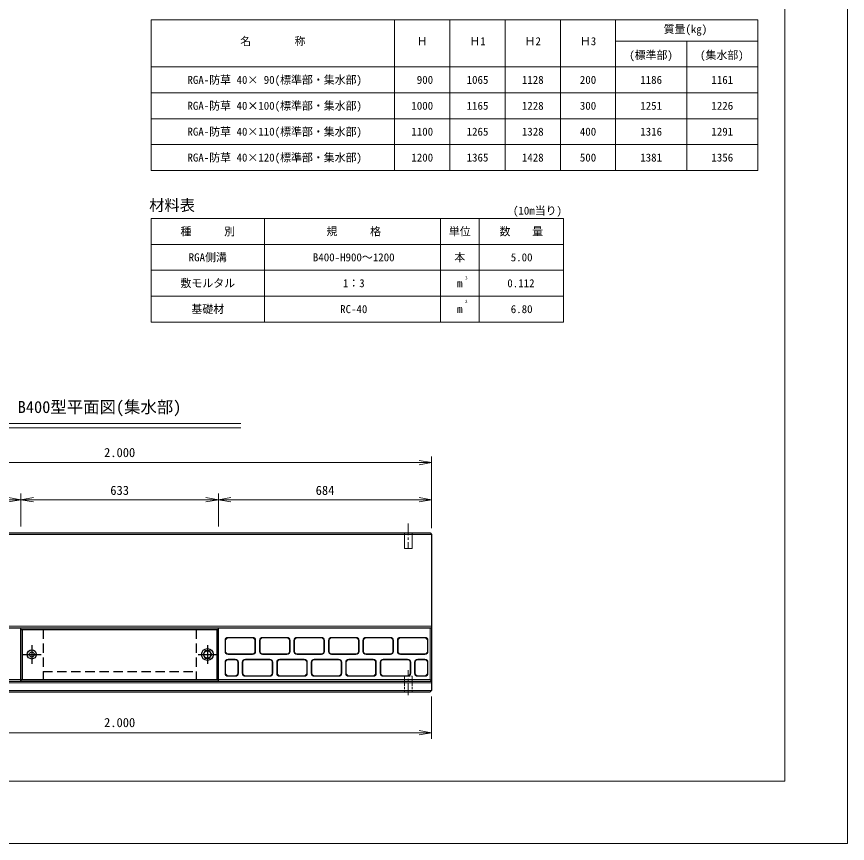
# Model space of a CAD drawing. Units: millimetres at full size, sheet at 1:20. Extents: x 0 to 8400, y 0 to 5940.
# Drawn here: x 5737 to 8400, y 0 to 2650 of the extents above; entities that cross this region are included whole.
import ezdxf
from ezdxf.enums import TextEntityAlignment as Align

# ---------------------------------------------------------------- set-up
doc = ezdxf.new("R2010")
doc.units = ezdxf.units.MM
doc.header["$LTSCALE"] = 20
for name, pattern in [('USER1', [3, 1.875, -0.375, 0.375, -0.375]), ('USER2', [0.5625, 0.375, -0.1875]), ('USER5', [2.25, 1.5, -0.75]), ('USER6', [15, 9.375, -1.875, 1.875, -1.875])]:
    doc.linetypes.add(name, pattern=pattern)
for name, color, linetype, lineweight in [('1', 7, 'Continuous', 9), ('_0-0_0', 2, 'Continuous', 25), ('_1-9_20-FRAME', 2, 'Continuous', 25), ('ACC(細線）', 4, 'USER2', 13), ('CEN(細線）', 5, 'USER1', 13), ('CON2(細線）', 6, 'Continuous', 13), ('CON（太線）', 1, 'Continuous', 25), ('TEXT(細線）', 1, 'Continuous', 13), ('寸法線', 7, 'Continuous', 9), ('構造物-寸法', 7, 'Continuous', 9)]:
    doc.layers.add(name, color=color, linetype=linetype, lineweight=lineweight)
doc.styles.add('ＭＳ ゴシック', font='')
doc.styles.get('ＭＳ ゴシック').set_extended_font_data('MS Gothic')

# ---------------------------------------------------------------- blocks, each defined once
blk = doc.blocks.new('open_arrow')
at = {"color": 0, "linetype": 'Continuous', "lineweight": -2}
blk.add_lwpolyline([(7.5, 1.25), (0, 0), (7.5, -1.25)], dxfattribs=at)

msp = doc.modelspace()

# ---------------------------------------------------------------- linework, layer by layer
at = {"layer": '1'}
for p, q in [((5678.99, 1346.39), (6455.83, 1346.39)), ((5678.99, 1332.52), (6455.83, 1332.52)), ((7067.43, 1010.55), (7067.43, 1240.53)), ((5067.43, 1220.53), (7067.43, 1220.53)), ((5750.93, 1015.55), (5750.93, 1121.88)), ((5750.93, 1015.55), (5750.93, 1121.88)), ((6383.93, 1015.55), (6383.93, 1121.88)), ((6383.93, 1015.55), (6383.93, 1121.88)), ((7067.43, 1010.55), (7067.43, 1121.88)), ((5067.43, 1101.88), (5750.93, 1101.88)), ((5750.93, 1101.88), (6383.93, 1101.88)), ((6383.93, 1101.88), (7067.43, 1101.88)), ((7067.43, 470.55), (7067.43, 334.9)), ((5067.43, 354.9), (7067.43, 354.9))]:
    msp.add_line(p, q, dxfattribs=at)
at = {"layer": '_0-0_0', "color": 4, "linetype": 'USER6'}
for p, q in [((5785.93, 635.05), (5785.93, 576.05)), ((6348.93, 635.05), (6348.93, 576.05)), ((5756.43, 605.55), (5815.43, 605.55)), ((6319.43, 605.55), (6378.43, 605.55))]:
    msp.add_line(p, q, dxfattribs=at)
at = {"layer": '_0-0_0'}
for p, q in [((6342, 617.55), (6335.07, 605.55)), ((6355.85, 617.55), (6342, 617.55)), ((6362.78, 605.55), (6355.85, 617.55)), ((6335.07, 605.55), (6342, 593.55)), ((6342, 593.55), (6355.85, 593.55)), ((6355.85, 593.55), (6362.78, 605.55))]:
    msp.add_line(p, q, dxfattribs=at)
at = {"layer": '_0-0_0', "color": 3}
msp.add_circle((5785.93, 605.55), 14.5, dxfattribs=at)
at = {"layer": '_0-0_0'}
for centre, radius in [((5785.93, 605.55), 8.25), ((6348.93, 605.55), 19), ((6348.93, 605.55), 12)]:
    msp.add_circle(centre, radius, dxfattribs=at)
at = {"layer": '_1-9_20-FRAME'}
for p, q in [((5750.93, 690.55), (6383.93, 690.55)), ((5750.93, 522.55), (5750.93, 690.55)), ((5750.93, 686.05), (6383.93, 686.05)), ((5755.43, 686.05), (5755.43, 525.05)), ((6379.43, 686.05), (6379.43, 525.05)), ((6383.93, 522.55), (6383.93, 690.55)), ((5750.93, 585.55), (5750.93, 625.55)), ((5750.93, 525.05), (6383.93, 525.05)), ((5750.93, 522.55), (5752.93, 520.55)), ((5752.93, 520.55), (6381.93, 520.55)), ((6383.93, 522.55), (6381.93, 520.55))]:
    msp.add_line(p, q, dxfattribs=at)
at = {"layer": '_1-9_20-FRAME', "linetype": 'USER5'}
for p, q in [((5822.43, 686.05), (5822.43, 525.05)), ((6312.43, 686.05), (6312.43, 525.05)), ((5822.43, 550.55), (6312.43, 550.55))]:
    msp.add_line(p, q, dxfattribs=at)
at = {"layer": 'ACC(細線）', "linetype": 'Continuous'}
for p, q in [((6979.93, 945.55), (6979.93, 995.55)), ((7004.93, 945.55), (7004.93, 995.55)), ((7004.93, 945.55), (6979.93, 945.55))]:
    msp.add_line(p, q, dxfattribs=at)
at = {"layer": 'ACC(細線）'}
for p, q in [((6979.93, 535.55), (6979.93, 485.55)), ((6979.93, 535.55), (7004.93, 535.55)), ((7004.93, 535.55), (7004.93, 485.55))]:
    msp.add_line(p, q, dxfattribs=at)
at = {"layer": 'CEN(細線）'}
for p, q in [((6992.43, 1025.55), (6992.43, 945.55)), ((6992.43, 475.55), (6992.43, 555.55))]:
    msp.add_line(p, q, dxfattribs=at)
at = {"layer": 'CON2(細線）'}
for p, q in [((5067.43, 990.55), (7067.43, 990.55)), ((7062.43, 690.54), (7062.43, 525.55)), ((5072.43, 525.55), (7062.43, 525.55)), ((7062.43, 525.55), (7067.43, 520.55)), ((5067.43, 490.55), (7067.43, 490.55))]:
    msp.add_line(p, q, dxfattribs=at)
at = {"layer": 'CON2(細線）', "color": 2}
msp.add_line((5067.43, 696.54), (7067.43, 696.54), dxfattribs=at)
at = {"layer": 'CON（太線）'}
for p, q in [((5072.43, 995.55), (7062.43, 995.55)), ((7062.43, 995.55), (7067.43, 990.55)), ((7067.43, 990.55), (7067.43, 490.55)), ((5067.43, 690.54), (7067.43, 690.54)), ((5067.43, 520.55), (7067.43, 520.55)), ((5072.43, 485.55), (7062.43, 485.55)), ((7062.43, 485.55), (7067.43, 490.55))]:
    msp.add_line(p, q, dxfattribs=at)
at = {"layer": 'TEXT(細線）'}
for p, q in [((6168.42, 2640.37), (6168.42, 2157.12)), ((8113.26, 2640.37), (6168.42, 2640.37)), ((6948.73, 2157.12), (6948.73, 2640.37)), ((6948.73, 2640.37), (6948.73, 2157.12)), ((7125.86, 2157.12), (7125.86, 2640.37)), ((7302.99, 2157.12), (7302.99, 2640.37)), ((7480.12, 2157.12), (7480.12, 2640.37)), ((7657.26, 2157.12), (7657.26, 2640.37)), ((8113.26, 2157.12), (8113.26, 2640.37)), ((8113.26, 2572.27), (7657.26, 2572.27)), ((7885.26, 2157.12), (7885.26, 2572.27)), ((8113.26, 2489.24), (6168.42, 2489.24)), ((8113.26, 2406.21), (6168.42, 2406.21)), ((8113.26, 2323.18), (6168.42, 2323.18)), ((8113.26, 2240.15), (6168.42, 2240.15)), ((8113.26, 2157.12), (6168.42, 2157.12)), ((6168.42, 2003.36), (6168.42, 1671.24)), ((7490.24, 2003.36), (6168.42, 2003.36)), ((6531.42, 2003.36), (6531.42, 1671.24)), ((7096.05, 2003.36), (7096.05, 1671.24)), ((7219.29, 2003.36), (7219.29, 1671.24)), ((7490.24, 2003.36), (7490.24, 1671.24)), ((7490.24, 1920.33), (6168.42, 1920.33)), ((7490.24, 1837.3), (6168.42, 1837.3)), ((7490.24, 1754.27), (6168.42, 1754.27)), ((7490.24, 1671.24), (6168.42, 1671.24))]:
    msp.add_line(p, q, dxfattribs=at)
at = {"layer": '構造物-寸法'}
for p, q in [((6405.18, 615.55), (6405.18, 650.55)), ((6407.18, 615.55), (6407.18, 650.55)), ((6415.18, 660.55), (6493.18, 660.55)), ((6415.18, 658.55), (6493.18, 658.55)), ((6501.18, 650.55), (6501.18, 615.55)), ((6503.18, 650.55), (6503.18, 615.55)), ((6515.68, 615.55), (6515.68, 650.55)), ((6517.68, 615.55), (6517.68, 650.55)), ((6525.68, 660.55), (6603.68, 660.55)), ((6525.68, 658.55), (6603.68, 658.55)), ((6611.68, 650.55), (6611.68, 615.55)), ((6613.68, 650.55), (6613.68, 615.55)), ((6626.18, 615.55), (6626.18, 650.55)), ((6628.18, 615.55), (6628.18, 650.55)), ((6636.18, 660.55), (6714.18, 660.55)), ((6636.18, 658.55), (6714.18, 658.55)), ((6722.18, 650.55), (6722.18, 615.55)), ((6724.18, 650.55), (6724.18, 615.55)), ((6736.68, 615.55), (6736.68, 650.55)), ((6738.68, 615.55), (6738.68, 650.55)), ((6746.68, 660.55), (6824.68, 660.55)), ((6746.68, 658.55), (6824.68, 658.55)), ((6832.68, 650.55), (6832.68, 615.55)), ((6834.68, 650.55), (6834.68, 615.55)), ((6847.18, 615.55), (6847.18, 650.55)), ((6849.18, 615.55), (6849.18, 650.55)), ((6857.18, 660.55), (6935.18, 660.55)), ((6857.18, 658.55), (6935.18, 658.55)), ((6943.18, 650.55), (6943.18, 615.55)), ((6945.18, 650.55), (6945.18, 615.55)), ((6957.68, 615.55), (6957.68, 650.55)), ((6959.68, 615.55), (6959.68, 650.55)), ((6967.68, 660.55), (7045.68, 660.55)), ((6967.68, 658.55), (7045.68, 658.55)), ((7053.68, 650.55), (7053.68, 615.55)), ((7055.68, 650.55), (7055.68, 615.55)), ((6493.18, 607.55), (6415.18, 607.55)), ((6493.18, 605.55), (6415.18, 605.55)), ((6437.93, 590.55), (6415.18, 590.55)), ((6437.93, 588.55), (6415.18, 588.55)), ((6470.43, 590.55), (6548.43, 590.55)), ((6470.43, 588.55), (6548.43, 588.55)), ((6603.68, 607.55), (6525.68, 607.55)), ((6603.68, 605.55), (6525.68, 605.55)), ((6580.93, 590.55), (6658.93, 590.55)), ((6580.93, 588.55), (6658.93, 588.55)), ((6714.18, 607.55), (6636.18, 607.55)), ((6714.18, 605.55), (6636.18, 605.55)), ((6691.43, 590.55), (6769.43, 590.55)), ((6691.43, 588.55), (6769.43, 588.55)), ((6824.68, 607.55), (6746.68, 607.55)), ((6824.68, 605.55), (6746.68, 605.55)), ((6801.93, 590.55), (6879.93, 590.55)), ((6801.93, 588.55), (6879.93, 588.55)), ((6935.18, 607.55), (6857.18, 607.55)), ((6935.18, 605.55), (6857.18, 605.55)), ((6912.43, 590.55), (6990.43, 590.55)), ((6912.43, 588.55), (6990.43, 588.55)), ((7045.68, 607.55), (6967.68, 607.55)), ((7045.68, 605.55), (6967.68, 605.55)), ((7045.68, 590.55), (7022.93, 590.55)), ((7045.68, 588.55), (7022.93, 588.55)), ((6405.18, 580.55), (6405.18, 545.55)), ((6407.18, 580.55), (6407.18, 545.55)), ((6445.93, 545.55), (6445.93, 580.55)), ((6447.93, 545.55), (6447.93, 580.55)), ((6460.43, 545.55), (6460.43, 580.55)), ((6462.43, 545.55), (6462.43, 580.55)), ((6556.43, 580.55), (6556.43, 545.55)), ((6558.43, 580.55), (6558.43, 545.55)), ((6570.93, 545.55), (6570.93, 580.55)), ((6572.93, 545.55), (6572.93, 580.55)), ((6666.93, 580.55), (6666.93, 545.55)), ((6668.93, 580.55), (6668.93, 545.55)), ((6681.43, 545.55), (6681.43, 580.55)), ((6683.43, 545.55), (6683.43, 580.55)), ((6777.43, 580.55), (6777.43, 545.55)), ((6779.43, 580.55), (6779.43, 545.55)), ((6791.93, 545.55), (6791.93, 580.55)), ((6793.93, 545.55), (6793.93, 580.55)), ((6887.93, 580.55), (6887.93, 545.55)), ((6889.93, 580.55), (6889.93, 545.55)), ((6902.43, 545.55), (6902.43, 580.55)), ((6904.43, 545.55), (6904.43, 580.55)), ((6998.43, 580.55), (6998.43, 545.55)), ((7000.43, 580.55), (7000.43, 545.55)), ((7012.93, 580.55), (7012.93, 545.55)), ((7014.93, 580.55), (7014.93, 545.55)), ((7053.68, 545.55), (7053.68, 580.55)), ((7055.68, 545.55), (7055.68, 580.55)), ((6415.18, 537.55), (6437.93, 537.55)), ((6415.18, 535.55), (6437.93, 535.55)), ((6548.43, 537.55), (6470.43, 537.55)), ((6548.43, 535.55), (6470.43, 535.55)), ((6658.93, 537.55), (6580.93, 537.55)), ((6658.93, 535.55), (6580.93, 535.55)), ((6769.43, 537.55), (6691.43, 537.55)), ((6769.43, 535.55), (6691.43, 535.55)), ((6879.93, 537.55), (6801.93, 537.55)), ((6879.93, 535.55), (6801.93, 535.55)), ((6990.43, 537.55), (6912.43, 537.55)), ((6990.43, 535.55), (6912.43, 535.55)), ((7022.93, 537.55), (7045.68, 537.55)), ((7022.93, 535.55), (7045.68, 535.55)), ((5067.43, 515.08), (7067.43, 515.08))]:
    msp.add_line(p, q, dxfattribs=at)
at = {"layer": '構造物-寸法', "color": 2}
msp.add_lwpolyline([(0, 5940), (0, 0), (8400, 0), (8400, 5940)], close=True, dxfattribs=at)
at = {"layer": '構造物-寸法'}
msp.add_lwpolyline([(200, 5740), (200, 200), (8200, 200), (8200, 5740)], close=True, dxfattribs=at)
for centre, radius, start, end in [((6415.18, 650.55), 10, 90, 180), ((6415.18, 650.55), 8, 90.00003, 180.00003), ((6493.18, 650.55), 10, 360, 90), ((6493.18, 650.55), 8, 360, 90), ((6525.68, 650.55), 10, 90, 180), ((6525.68, 650.55), 8, 90.00003, 180.00003), ((6603.68, 650.55), 10, 360, 90), ((6603.68, 650.55), 8, 360, 90), ((6636.18, 650.55), 10, 90, 180), ((6636.18, 650.55), 8, 90, 180), ((6714.18, 650.55), 10, 360, 90), ((6714.18, 650.55), 8, 360, 90), ((6746.68, 650.55), 10, 90, 180), ((6746.68, 650.55), 8, 90.00003, 180.00003), ((6824.68, 650.55), 10, 360, 90), ((6824.68, 650.55), 8, 360, 90), ((6857.18, 650.55), 10, 90, 180), ((6857.18, 650.55), 8, 90, 180), ((6935.18, 650.55), 10, 360, 90), ((6935.18, 650.55), 8, 360, 90), ((6967.68, 650.55), 10, 90, 180), ((6967.68, 650.55), 8, 90, 180), ((7045.68, 650.55), 10, 360, 90), ((7045.68, 650.55), 8, 360, 90), ((6415.18, 615.55), 10, 180, 270), ((6415.18, 615.55), 8, 180, 270), ((6493.18, 615.55), 10, 270, 0), ((6493.18, 615.55), 8, 270, 0), ((6525.68, 615.55), 10, 180, 270), ((6525.68, 615.55), 8, 180, 270), ((6603.68, 615.55), 10, 270, 0), ((6603.68, 615.55), 8, 270, 0), ((6636.18, 615.55), 10, 180, 270), ((6636.18, 615.55), 8, 180, 270), ((6714.18, 615.55), 10, 270, 0), ((6714.18, 615.55), 8, 270, 0), ((6746.68, 615.55), 10, 180, 270), ((6746.68, 615.55), 8, 180, 270), ((6824.68, 615.55), 10, 270, 0), ((6824.68, 615.55), 8, 269.99997, 359.99997), ((6857.18, 615.55), 10, 180, 270), ((6857.18, 615.55), 8, 180, 270), ((6935.18, 615.55), 10, 270, 0), ((6935.18, 615.55), 8, 270, 0), ((6967.68, 615.55), 10, 180, 270), ((6967.68, 615.55), 8, 180, 270), ((7045.68, 615.55), 10, 270, 0), ((7045.68, 615.55), 8, 270, 0), ((6415.18, 580.55), 10, 90, 180), ((6415.18, 580.55), 8, 90, 180), ((6437.93, 580.55), 10, 0, 90), ((6437.93, 580.55), 8, 0, 90), ((6470.43, 580.55), 10, 90, 180), ((6470.43, 580.55), 8, 90.00003, 180.00003), ((6548.43, 580.55), 10, 0, 90), ((6548.43, 580.55), 8, 0, 90), ((6580.93, 580.55), 10, 90, 180), ((6580.93, 580.55), 8, 90.00003, 180.00003), ((6658.93, 580.55), 10, 360, 90), ((6658.93, 580.55), 8, 360, 90), ((6691.43, 580.55), 10, 90, 180), ((6691.43, 580.55), 8, 90.00003, 180.00003), ((6769.43, 580.55), 10, 0, 90), ((6769.43, 580.55), 8, 0, 90), ((6801.93, 580.55), 10, 90.00003, 180.00003), ((6801.93, 580.55), 8, 90.00003, 180.00003), ((6879.93, 580.55), 10, 0, 90), ((6879.93, 580.55), 8, 360, 90), ((6912.43, 580.55), 10, 90, 180), ((6912.43, 580.55), 8, 90, 180), ((6990.43, 580.55), 10, 0, 90), ((6990.43, 580.55), 8, 0, 90), ((7022.93, 580.55), 10, 90, 180), ((7022.93, 580.55), 8, 90, 180), ((7045.68, 580.55), 10, 0, 90), ((7045.68, 580.55), 8, 0, 90), ((6415.18, 545.55), 10, 180, 270), ((6415.18, 545.55), 8, 180.00003, 270.00003), ((6437.93, 545.55), 10, 270, 0), ((6437.93, 545.55), 8, 270, 0), ((6470.43, 545.55), 10, 180, 270), ((6470.43, 545.55), 8, 180, 270), ((6548.43, 545.55), 10, 270, 0), ((6548.43, 545.55), 8, 269.99997, 359.99997), ((6580.93, 545.55), 10, 180, 270), ((6580.93, 545.55), 8, 180, 270), ((6658.93, 545.55), 10, 270, 0), ((6658.93, 545.55), 8, 270, 0), ((6691.43, 545.55), 10, 180, 270), ((6691.43, 545.55), 8, 180, 270), ((6769.43, 545.55), 10, 270, 0), ((6769.43, 545.55), 8, 270, 0), ((6801.93, 545.55), 10, 180, 270), ((6801.93, 545.55), 8, 180, 270), ((6879.93, 545.55), 10, 270, 0), ((6879.93, 545.55), 8, 270, 0), ((6912.43, 545.55), 10, 180, 270), ((6912.43, 545.55), 8, 180, 270), ((6990.43, 545.55), 10, 270, 0), ((6990.43, 545.55), 8, 270, 0), ((7022.93, 545.55), 10, 180, 270), ((7022.93, 545.55), 8, 180.00003, 270.00003), ((7045.68, 545.55), 10, 270, 0), ((7045.68, 545.55), 8, 270, 360)]:
    msp.add_arc(centre, radius, start, end, dxfattribs=at)

# ---------------------------------------------------------------- block references
at = {"layer": '1', "xscale": 5.33, "yscale": 5.33, "rotation": 180}
for p in [(7067.43, 1220.53), (5750.93, 1101.88), (6383.93, 1101.88), (7067.43, 1101.88), (7067.43, 354.9)]:
    msp.add_blockref('open_arrow', p, dxfattribs=at)
at = {"layer": '1', "xscale": 5.33, "yscale": 5.33}
for p in [(5750.93, 1101.88), (6383.93, 1101.88)]:
    msp.add_blockref('open_arrow', p, dxfattribs=at)

# ---------------------------------------------------------------- texts
at = {"layer": '1', "style": 'ＭＳ ゴシック'}
for s, p in [('2.000', (6067.43, 1253.07)), ('633', (6067.43, 1131.88)), ('684', (6725.68, 1131.88)), ('2.000', (6067.43, 387.44))]:
    msp.add_text(s, height=29.33, dxfattribs=at).set_placement(p, align=Align.MIDDLE_CENTER)
at = {"layer": 'TEXT(細線）', "style": 'ＭＳ ゴシック'}
for s, height, p in [('質量(kg)', 25.66, (7880.8, 2610.24)), ('名\u3000\u3000\u3000\u3000称', 25.48, (6558.58, 2571.6)), ('Ｈ', 25.66, (7037.29, 2571.6)), ('Ｈ1', 25.66, (7214.43, 2571.6)), ('Ｈ2', 25.66, (7391.56, 2571.6)), ('Ｈ3', 25.66, (7568.69, 2571.6)), ('(標準部)', 25.66, (7770.69, 2527.09)), ('(集水部)', 25.66, (7997.68, 2527.09)), ('RGA-防草 40× 90(標準部・集水部)', 25.66, (6564.42, 2447.72)), (' 900', 25.66, (7037.29, 2447.72)), ('1065', 25.66, (7214.43, 2447.72)), ('1128', 25.66, (7391.56, 2447.72)), ('200', 25.66, (7568.69, 2447.72)), ('1186', 25.66, (7771.04, 2447.72)), ('1161', 25.66, (7999.04, 2447.72)), ('RGA-防草 40×100(標準部・集水部)', 25.66, (6564.42, 2364.69)), ('1000', 25.66, (7037.29, 2364.69)), ('1165', 25.66, (7214.43, 2364.69)), ('1228', 25.66, (7391.56, 2364.69)), ('300', 25.66, (7568.69, 2364.69)), ('1251', 25.66, (7771.04, 2364.69)), ('1226', 25.66, (7999.04, 2364.69)), ('RGA-防草 40×110(標準部・集水部)', 25.66, (6564.42, 2281.66)), ('1100', 25.66, (7037.29, 2281.66)), ('1265', 25.66, (7214.43, 2281.66)), ('1328', 25.66, (7391.56, 2281.66)), ('400', 25.66, (7568.69, 2281.66)), ('1316', 25.66, (7771.04, 2281.66)), ('1291', 25.66, (7999.04, 2281.66)), ('RGA-防草 40×120(標準部・集水部)', 25.66, (6564.42, 2198.63)), ('1200', 25.66, (7037.29, 2198.63)), ('1365', 25.66, (7214.43, 2198.63)), ('1428', 25.66, (7391.56, 2198.63)), ('500', 25.66, (7568.69, 2198.63)), ('1381', 25.66, (7771.04, 2198.63)), ('1356', 25.66, (7999.04, 2198.63)), ('種\u3000\u3000\u3000別', 25.66, (6349.92, 1961.84)), ('規\u3000\u3000\u3000格', 25.66, (6817.7, 1961.84)), ('単位', 25.66, (7157.67, 1961.84)), ('数    量', 25.66, (7354.76, 1961.84)), ('RGA側溝', 25.66, (6349.92, 1878.81)), ('B400-H900～1200', 25.66, (6817.7, 1878.81)), ('本', 25.66, (7157.67, 1878.81)), ('5.00 ', 25.66, (7364.67, 1878.81)), ('敷モルタル', 25.66, (6349.92, 1795.78)), ('3', 10.26, (7178.58, 1812.93)), ('1：3', 25.66, (6817.7, 1795.78)), ('m', 25.66, (7157.67, 1795.78)), ('0.112', 25.66, (7353.6, 1795.78)), ('2', 10.26, (7178.58, 1737.6)), ('基礎材', 25.66, (6349.92, 1712.75)), ('RC-40', 25.66, (6817.7, 1712.75)), ('m', 25.66, (7157.67, 1712.75)), ('6.80 ', 25.66, (7364.67, 1712.75))]:
    msp.add_text(s, height=height, dxfattribs=at).set_placement(p, align=Align.MIDDLE_CENTER)
msp.add_text('材料表', height=35.92, dxfattribs=at).set_placement((6162, 2016.82), align=Align.BOTTOM_LEFT)
msp.add_text('(10m当り)', height=25.66, dxfattribs=at).set_placement((7485.29, 2007.9), align=Align.BOTTOM_RIGHT)
at = {"layer": '寸法線', "style": 'ＭＳ ゴシック'}
msp.add_text('B400型平面図(集水部)', height=38.49, dxfattribs=at).set_placement((5740.65, 1368.11), align=Align.BOTTOM_LEFT)

doc.saveas('drawing.dxf')
